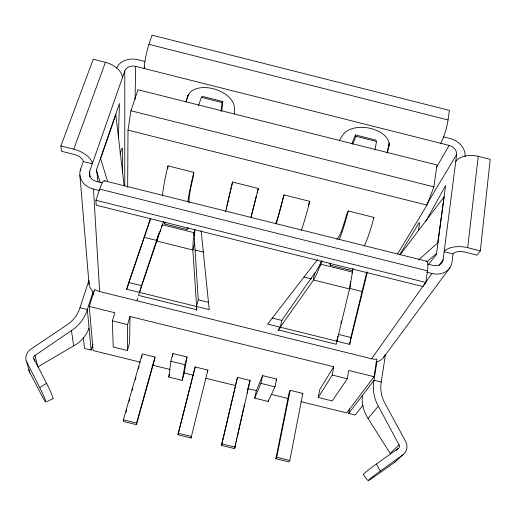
<?xml version="1.0" encoding="UTF-8"?>
<svg xmlns="http://www.w3.org/2000/svg" width="516" height="516" viewBox="0 0 516 516"><rect width="100%" height="100%" fill="white"/><g stroke="black" fill="none" stroke-linecap="round" stroke-linejoin="round"><path stroke-width="0.77" d="M124.749 185.631L124.795 70.905A8.882 7.063 5.6 0 1 135.663 66.338L449.152 145.415A8.811 6.979 25.8 0 1 456.654 154.555L443.141 259.645L438.935 265.559M127.665 187.276L128.007 130.122L130.935 110.759L138.017 89.739L436.942 164.991L433.885 186.869L426.984 205.11L397.668 253.814M89.249 306.427L114.862 312.748L112.372 320.829L113.198 347.055L127.355 350.538L127.562 324.577L129.98 316.482L333.736 366.76L332.246 375.048L318.224 397.494L332.259 400.945L347.287 378.757L348.719 370.456L374.042 376.706L376.809 359.155A15.106 13.384 33.4 0 1 371.591 358.762L99.62 291.546A15.203 13.532 -2 0 1 94.744 289.437L89.249 306.427L93.132 350.57L140.475 362.206M129.98 316.482L129.613 342.876L127.355 350.538M135.089 99.349L135.663 66.338M118.396 137.688L119.448 103.529L96.563 169.68L97.988 181.567M136.488 424.642L136.559 423.023L154.955 357.04L142.235 353.912L123.376 419.805L123.382 421.437L136.488 424.642L154.787 358.968L154.955 357.04M115.752 114.217L124.169 185.902M194.984 229.504L194.28 238.199L198.26 299.809L208.722 302.312M163.514 221.377L138.488 295.371L196.828 309.793L192.829 249.996L193.029 243.236L194.603 229.117M167.745 168.732L167.971 165.875L193.816 172.338L193.268 176.575A26.271 1.735 -76.5 0 0 189.062 199.692L189.153 202.782M352.731 269.939L349.951 287.193L336.238 344.269L278.253 329.93L313.56 280.001L316.785 274.009L320.133 265.185M221.132 111.256L222.067 102.555L222.789 101.542L202.311 96.382L201.401 97.35L198.537 105.567M221.77 110.966L222.789 101.542M480.344 250.866L467.696 247.699A18.428 9.114 5.6 0 0 444.166 251.692L453.048 253.917A8.972 4.438 5.6 0 1 464.484 252.008L477.016 255.143L480.344 250.866L490.2 159.334L478.222 156.316A17.486 10.133 3.5 0 0 455.738 161.637M188.469 227.943L186.844 229.485L164.681 223.97L164.849 222.473M467.696 247.699L478.222 156.316M453.048 253.917L452.068 261.876A18.782 15.693 30.2 0 1 432.008 273.461L371.591 358.762M193.893 235.006L194.184 232.697L162.276 224.75L161.444 226.93M168.758 377.061L170.873 361.245L172.95 353.544L187.018 357.007L184.173 372.952L182.238 380.369L168.758 377.061L169.558 374.094M418.482 260.025L437.703 242.888L444.121 196.667M172.531 356.614L172.95 353.544M104.761 181.064A18.434 3.019 -76.6 0 0 99.717 189.12L95.924 200.292L96.202 205.2L422.965 286.561L425.855 282.478L427.448 270.848A18.305 3.806 -75.3 0 0 425.997 261.231M440.741 143.293A17.157 3.109 -73.6 0 0 448.069 119.97L449.384 110.385L152.072 35.165L148.943 44.357A17.273 2.464 -78 0 0 144.183 68.493L144.68 67.016M418.528 230.355L419.418 224.196A3.199 0.6 -74.8 0 0 418.863 223.073L399.777 254.491M373.965 476.939L394.527 462.433L402.957 454.777A10.797 10.075 55.6 0 0 405.608 441.328L384.736 402.906A31.747 29.418 47.7 0 1 381.26 382.027L385.497 354.337M385.123 354.673A14.97 13.287 33.5 0 1 376.893 361.845L373.997 380.24A39.545 36.649 47.7 0 0 376.828 403.286L399.416 445.566A2.832 2.644 55.6 0 1 399.016 447.682L396.12 450.462M375.048 149.995L376.461 141.449L375.809 140.094L355.466 134.973L351.86 143.712M363.038 405.118L355.247 415.006L348.726 413.4L349.5 408.807M350.409 283.884L349.545 288.947L313.56 280.001C313.102 272.429 319.926 268.004 321.216 260.935M387.439 152.755L389.264 144.235M317.475 259.58L267.636 324.08L349.655 344.365L350.848 337.49L366.799 272.035M182.238 380.369L184.999 364.722L187.018 357.007M336.993 341.237L337.877 336.264M194.048 234.406L194.158 233.832M318.224 397.494L319.675 389.67L333.736 366.76M289.798 460.491L302.834 393.424L290.192 390.315L289.289 392.05L275.841 458.705L288.863 461.891L289.798 460.491L276.705 457.286L275.841 458.705M207.877 370.062L191.023 437.974L177.949 434.775L195.183 366.94L207.877 370.062L207.419 371.913M276.705 457.286L290.192 390.315M257.181 192.978L258.297 188.475L232.529 182.025L231.671 186.179A26.252 0.613 -76.2 0 0 229.981 193.236M195.183 366.94L177.949 434.775M274.983 386.852L276.615 379.067L262.605 375.616L256.336 390.689L254.698 398.171L268.127 401.467L274.983 386.852L260.909 383.394L254.698 398.171M268.127 401.467L268.443 399.971M164.681 223.97L165.023 222.415M260.909 383.394L262.605 375.616M280.336 327.221L281.82 320.404L272.125 318.004M234.561 448.617L250.125 380.453L237.457 377.338L221.506 445.424L234.561 448.617L235.786 443.147M236.135 441.586L236.831 438.465M237.186 436.904L243.488 408.795M243.836 407.234L244.539 404.112M246.99 393.179L249.267 383.027M186.844 229.485L187.192 227.937M386.987 153.039L389.316 142.868M221.506 445.424L237.457 377.338M329.363 263.025L330.35 265.211L352.344 270.687L352.68 269.242M340.902 323.197L341.431 320.958M350.035 284.826L350.777 281.71M349.655 344.365L367.36 272.067M191.023 437.974L191.404 436.433L178.252 433.221M256.252 196.544L251.105 216.707M258.297 188.475L250.97 217.623M196.493 306.485L198.254 299.719M194.796 242.92L192.829 249.996L156.593 240.985L158.728 233.948L160.876 229.891M126.027 412.181L126.691 409.865M129.116 401.377L129.78 399.062M132.206 390.573L132.87 388.264M135.295 379.776L135.96 377.46M138.385 368.972L139.049 366.657M141.474 358.168L142.139 355.853M330.35 265.211L330.782 263.689M352.344 270.687L353.015 268.41M139.488 292.385L141.513 285.677L128.761 282.523L150.33 218.868M186.012 101.987L188.482 94.441M201.124 230.626L209.232 309.639L126.71 289.224L128.529 283.265M301.37 230.259A32.669 2.025 -75.7 0 0 309.755 201.35L284.039 194.919L282.781 198.97A26.219 0.884 -75.9 0 1 276.415 221.499L275.576 223.583M352.118 273.17L352.454 272.093L320.765 264.205L319.688 265.211M83.295 337.393L84.527 348.455L91.119 350.074L92.996 344.12M88.958 281.433A15.067 13.435 -2.1 0 0 93.099 291.714L87.327 309.523A39.938 37.191 -15.9 0 1 74.962 328.111L34.269 356.014A2.857 2.683 -24.4 0 0 33.695 358.104L34.52 361.084M26.084 360.516A10.9 10.223 -24.4 0 1 30.67 349.274L67.222 324.719A32.056 29.851 -15.9 0 0 79.98 307.71L89.023 280.194M185.999 101.497L188.269 94.654M158.728 233.948L141.513 285.677M120.028 154.065L121.518 149.621A3.219 0.49 -77.1 0 1 122.389 148.847L122.479 172.615M126.71 289.224L150.582 218.9M107.605 181.529L100.639 158.612L115.758 114.9M90.01 177.001L89.649 171.383L124.795 70.905M80.709 170.719L80.58 169.119L83.282 161.521A9.036 4.521 21.1 0 0 74.259 154.458L61.501 151.272L60.901 145.964L93.248 59.243L105.425 62.313A17.602 10.314 23.2 0 1 122.427 77.671M83.282 161.521L92.306 163.772A18.557 9.282 21.1 0 0 73.782 149.189L105.425 62.313M308.291 205.349L309.755 201.35M319.946 266.379L322.081 260.864M249.441 382.246L250.125 380.453M352.602 144.351L355.937 136.282L355.466 134.973M364.238 245.945A32.631 4.334 -75.2 0 0 373.913 217.41L348.274 210.992L346.507 214.908A26.187 2.735 -75.4 0 1 338.606 237.018L336.806 239.353M275.963 380.486L276.615 379.067M320.004 265.753L320.765 264.205M373.262 218.694L373.913 217.41M425.565 221.822L445.605 185.508L436.433 254.569L428.357 264.521M302.183 394.566L302.834 393.424M436.265 167.719L449.152 145.415M426.893 204.097L456.654 154.555M161.882 226.401L162.211 225.879M339.38 140.32L342.863 134.895A24.046 14.545 8.8 0 1 371.049 128.529A24.046 14.545 8.8 0 1 388.877 146.486M314.954 272.803L281.82 320.404M375.958 363.129L376.893 361.845M383.788 357.111L449.946 267.662M374.042 376.706L346.739 412.91L300.834 401.629M400.023 254.936L443.773 197.254M348.726 413.4L373.997 380.24L381.247 382.027M390.541 454.028L368.031 418.424L378.286 406.247M390.212 453.306L399.126 444.779M427.093 261.709L436.794 253.304M373.952 476.945A12.629 0.522 -36.3 0 1 368.379 480.235A12.629 0.522 -36.3 0 1 380.369 471.011L402.957 454.777M363.599 474.443A13.384 0.664 -36.3 0 1 376.409 464.032L398.423 448.281M34.927 355.401L37.861 366.921L77.019 343.856A38.126 32.063 -4.4 0 0 89.055 328.053M28.902 369.553A10.539 9.095 -8.8 0 0 29.135 371.262L41.88 395.72A12.726 0.877 63.8 0 0 45.879 401.39A12.726 0.877 63.8 0 0 39.738 387.651L46.537 383.265L33.94 358.865M46.917 401.616L52.89 398.675M123.376 419.805L136.559 423.023M222.061 443.928L235.186 447.14M79.986 307.71L87.327 309.523L91.119 350.074M112.372 320.829L127.562 324.577M332.246 375.048L347.287 378.757M170.873 361.245L184.999 364.722M152.123 365.07L169.97 369.456M184.173 372.952L193.487 375.242M205.903 378.293L235.386 385.542M247.803 388.593L256.336 390.689M271.268 394.359L288.386 398.565M144.59 237.437L157.096 240.546M195.009 249.97L203.459 252.072M303.905 277.034L311.554 278.937M349.293 288.315L362.464 291.592M338.212 334.362L350.848 337.49M60.901 145.964L73.782 149.189M104.226 180.768L426.758 261.264M102.233 182.87L96.124 181.348A9.494 7.985 1.4 0 1 89.649 171.383M427.816 264.108L433.085 265.424A9.417 7.869 30.2 0 0 443.141 259.645M99.717 189.12L427.448 270.848M80.58 169.119A18.924 15.919 1.4 0 0 93.473 189.056L99.614 190.585M426.713 272.145L432.008 273.461M95.924 200.292L425.855 282.478M144.88 61.475L137.94 59.721A17.712 14.087 5.6 0 0 116.539 68.106M443.225 136.772L450.075 138.501A17.563 13.913 25.8 0 1 465.032 156.664M201.401 97.35L222.067 102.555M355.937 136.282L376.461 141.449M130.935 110.759L433.885 186.869M128.007 130.122L426.984 205.11M148.943 44.357L448.069 119.97M363.883 475.365L367.263 479.951M368.031 418.424L366.483 415.773A37.791 31.592 34.7 0 1 362.458 395.385M376.403 464.039L380.363 471.018M26.084 360.516L39.738 387.658M100.523 158.238L100.639 158.612M96.247 169.99L100.188 182.245M26.845 362.555L29.831 373.081M71.485 330.737L73.646 346.062M194.184 232.697L194.326 234.006M79.89 175.311L89.049 284.239M93.099 291.714L93.338 294.888M93.473 189.056L99.62 291.546M234.554 113.978L234.367 107.567A24.11 14.648 17.7 0 0 213.069 88.694A24.11 14.648 17.7 0 0 188.037 95.899M280.207 327.763A137.443 22.42 -72.1 0 1 278.13 330.414M196.68 310.406A137.695 17.776 -79.8 0 1 196.325 307.168M46.53 383.253A13.48 1.038 63.8 0 1 52.974 398.655M395.882 461.214A10.455 8.953 39.1 0 1 394.527 462.433M348.274 210.992A32.643 3.412 -75.4 0 1 339.109 239.676M284.039 194.919A32.689 1.097 -75.9 0 1 276.176 223.97M225.705 211.373A32.721 0.761 -76.2 0 1 232.529 182.025M226.543 209.045A26.252 0.613 -76.2 0 1 226.756 207.8M227.117 205.981A26.252 0.613 -76.2 0 1 228.82 198.241M228.975 197.564A26.252 0.613 -76.2 0 1 229.807 193.984M162.456 195.59A32.772 3.096 -76.7 0 1 167.971 165.875M187.779 201.911A32.753 2.161 -76.5 0 1 193.816 172.338M137.708 298.312A137.72 1.774 -73 0 1 136.94 300.505M337.741 337.148A137.166 2.941 -78.9 0 1 336.929 340.541"/></g></svg>
